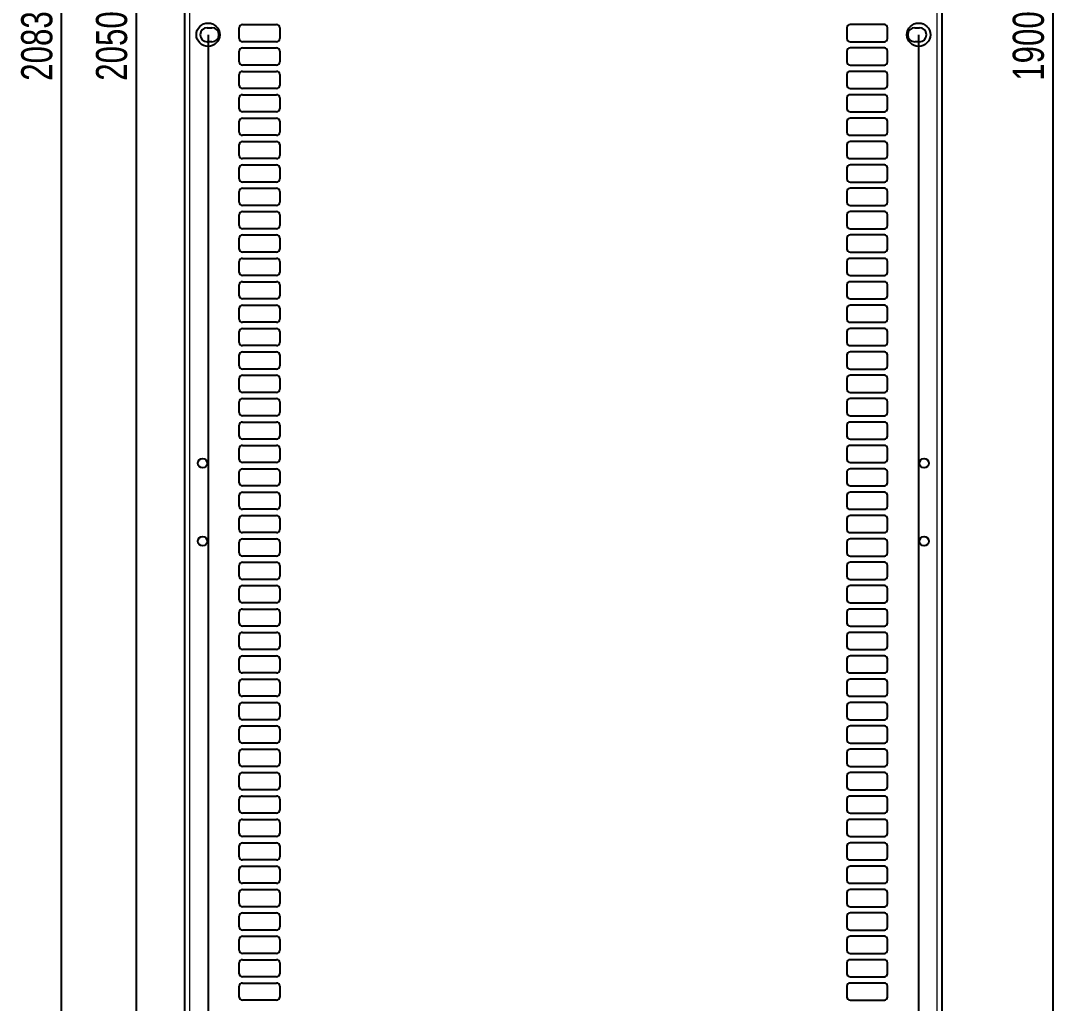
# Model space of a CAD drawing. Header units: millimetres. Extents: x -591 to 844, y -456 to 1988.
# Drawn here: x -591 to 73, y 179 to 810 of the extents above; entities that cross this region are included whole.
import ezdxf

# ---------------------------------------------------------------- set-up
doc = ezdxf.new("R2010")
doc.units = ezdxf.units.MM
doc.layers.add('FORMAT', color=7, linetype='Continuous')
doc.styles.add('SLDTEXTSTYLE0', font='TXT', dxfattribs={"width": 0.75})
doc.dimstyles.new('SLDDIMSTYLE0', dxfattribs={"dimtxt": 20, "dimasz": 10, "dimexe": 0, "dimexo": 0.0625, "dimgap": 5, "dimtad": 2, "dimdec": 1, "dimrnd": 1e-09, "dimzin": 12, "dimdsep": 46, "dimtxsty": 'SLDTEXTSTYLE0', "dimsah": 1, "dimcen": 0.09, "dimadec": 0, "dimazin": 3, "dimtfac": 1, "dimtofl": 0, "dimtmove": 0, "dimatfit": 3, "dimfxl": 0, "dimfrac": 2, "dimtolj": 1, "dimtzin": 12, "dimarcsym": 0})

# ---------------------------------------------------------------- blocks, each defined once
blk = doc.blocks.new('_D')
at = {"layer": 'FORMAT'}
for p, q in [((-457.09, 1842.03), (-565.73, 1842.03)), ((-564.73, 1842.03), (-564.73, -240.99)), ((-457.09, -240.99), (-565.73, -240.99))]:
    blk.add_line(p, q, dxfattribs=at)
for points in [[(-564.73, 1842.03), (-566.27, 1832.03), (-563.19, 1832.03)], [(-564.73, -240.99), (-563.19, -230.99), (-566.27, -230.99)]]:
    blk.add_solid(points, dxfattribs=at)
at = {"layer": 'FORMAT', "insert": (-590.51, 770.97), "char_height": 20, "attachment_point": 1, "rotation": 90, "style": 'SLDTEXTSTYLE0'}
blk.add_mtext('2083', dxfattribs=at)
blk = doc.blocks.new('_D_2')
at = {"layer": 'FORMAT'}
for p, q in [((-11.07, 1750.52), (72.57, 1750.52)), ((71.57, 1750.52), (71.57, -149.48)), ((-11.07, -149.48), (72.57, -149.48))]:
    blk.add_line(p, q, dxfattribs=at)
for points in [[(71.57, 1750.52), (70.03, 1740.52), (73.11, 1740.52)], [(71.57, -149.48), (73.11, -139.48), (70.03, -139.48)]]:
    blk.add_solid(points, dxfattribs=at)
at = {"layer": 'FORMAT', "insert": (45.79, 770.97), "char_height": 20, "attachment_point": 1, "rotation": 90, "style": 'SLDTEXTSTYLE0'}
blk.add_mtext('1900', dxfattribs=at)
blk = doc.blocks.new('_D_4')
at = {"layer": 'FORMAT'}
for p, q in [((-470.58, 800.51), (-470.58, -298.98)), ((-14.58, 800.51), (-14.58, -298.98)), ((-470.58, -297.98), (-14.58, -297.98))]:
    blk.add_line(p, q, dxfattribs=at)
for points in [[(-470.58, -297.98), (-460.58, -299.51), (-460.58, -296.44)], [(-14.58, -297.98), (-24.58, -296.44), (-24.58, -299.51)]]:
    blk.add_solid(points, dxfattribs=at)
at = {"layer": 'FORMAT', "insert": (-264.75, -272.19), "char_height": 20, "attachment_point": 1, "style": 'SLDTEXTSTYLE0'}
blk.add_mtext('456', dxfattribs=at)
blk = doc.blocks.new('_D_5')
at = {"layer": 'FORMAT'}
for p, q in [((-470.59, 1825.52), (-517.73, 1825.52)), ((-516.73, 1825.52), (-516.73, -224.48)), ((-470.59, -224.48), (-517.73, -224.48))]:
    blk.add_line(p, q, dxfattribs=at)
for points in [[(-516.73, 1825.52), (-518.27, 1815.52), (-515.19, 1815.52)], [(-516.73, -224.48), (-515.19, -214.48), (-518.27, -214.48)]]:
    blk.add_solid(points, dxfattribs=at)
at = {"layer": 'FORMAT', "insert": (-542.51, 770.97), "char_height": 20, "attachment_point": 1, "rotation": 90, "style": 'SLDTEXTSTYLE0'}
blk.add_mtext('2050', dxfattribs=at)

msp = doc.modelspace()

# ---------------------------------------------------------------- linework, layer by layer
at = {"color": 7, "linetype": 'Continuous', "lineweight": 25}
for p, q in [((-485.58, -240.98), (-485.58, 1842.02)), ((0.42, -240.98), (0.42, 1842.02)), ((-471.08, 805.02), (-468.08, 805.02)), ((-450.58, 798.02), (-450.58, 805.02)), ((-448.58, 807.02), (-426.58, 807.02)), ((-424.58, 805.02), (-424.58, 798.02)), ((-60.58, 805.02), (-60.58, 798.02)), ((-36.58, 807.02), (-58.58, 807.02)), ((-34.58, 798.02), (-34.58, 805.02)), ((-17.08, 805.02), (-14.08, 805.02)), ((-468.08, 796.02), (-471.08, 796.02)), ((-426.58, 796.02), (-448.58, 796.02)), ((-448.58, 792.02), (-426.58, 792.02)), ((-58.58, 796.02), (-36.58, 796.02)), ((-36.58, 792.02), (-58.58, 792.02)), ((-14.08, 796.02), (-17.08, 796.02)), ((-450.58, 783.02), (-450.58, 790.02)), ((-424.58, 790.02), (-424.58, 783.02)), ((-60.58, 790.02), (-60.58, 783.02)), ((-34.58, 783.02), (-34.58, 790.02)), ((-426.58, 781.02), (-448.58, 781.02)), ((-448.58, 777.02), (-426.58, 777.02)), ((-58.58, 781.02), (-36.58, 781.02)), ((-36.58, 777.02), (-58.58, 777.02)), ((-450.58, 768.02), (-450.58, 775.02)), ((-424.58, 775.02), (-424.58, 768.02)), ((-60.58, 775.02), (-60.58, 768.02)), ((-34.58, 768.02), (-34.58, 775.02)), ((-426.58, 766.02), (-448.58, 766.02)), ((-58.58, 766.02), (-36.58, 766.02)), ((-450.58, 753.02), (-450.58, 760.02)), ((-448.58, 762.02), (-426.58, 762.02)), ((-424.58, 760.02), (-424.58, 753.02)), ((-60.58, 760.02), (-60.58, 753.02)), ((-36.58, 762.02), (-58.58, 762.02)), ((-34.58, 753.02), (-34.58, 760.02)), ((-426.58, 751.02), (-448.58, 751.02)), ((-58.58, 751.02), (-36.58, 751.02)), ((-450.58, 738.02), (-450.58, 745.02)), ((-448.58, 747.02), (-426.58, 747.02)), ((-424.58, 745.02), (-424.58, 738.02)), ((-60.58, 745.02), (-60.58, 738.02)), ((-36.58, 747.02), (-58.58, 747.02)), ((-34.58, 738.02), (-34.58, 745.02)), ((-426.58, 736.02), (-448.58, 736.02)), ((-448.58, 732.02), (-426.58, 732.02)), ((-58.58, 736.02), (-36.58, 736.02)), ((-36.58, 732.02), (-58.58, 732.02)), ((-450.58, 723.02), (-450.58, 730.02)), ((-424.58, 730.02), (-424.58, 723.02)), ((-60.58, 730.02), (-60.58, 723.02)), ((-34.58, 723.02), (-34.58, 730.02)), ((-426.58, 721.02), (-448.58, 721.02)), ((-58.58, 721.02), (-36.58, 721.02)), ((-450.58, 708.02), (-450.58, 715.02)), ((-448.58, 717.02), (-426.58, 717.02)), ((-424.58, 715.02), (-424.58, 708.02)), ((-60.58, 715.02), (-60.58, 708.02)), ((-36.58, 717.02), (-58.58, 717.02)), ((-34.58, 708.02), (-34.58, 715.02)), ((-426.58, 706.02), (-448.58, 706.02)), ((-58.58, 706.02), (-36.58, 706.02)), ((-450.58, 693.02), (-450.58, 700.02)), ((-448.58, 702.02), (-426.58, 702.02)), ((-424.58, 700.02), (-424.58, 693.02)), ((-60.58, 700.02), (-60.58, 693.02)), ((-36.58, 702.02), (-58.58, 702.02)), ((-34.58, 693.02), (-34.58, 700.02)), ((-426.58, 691.02), (-448.58, 691.02)), ((-58.58, 691.02), (-36.58, 691.02)), ((-450.58, 678.02), (-450.58, 685.02)), ((-448.58, 687.02), (-426.58, 687.02)), ((-424.58, 685.02), (-424.58, 678.02)), ((-60.58, 685.02), (-60.58, 678.02)), ((-36.58, 687.02), (-58.58, 687.02)), ((-34.58, 678.02), (-34.58, 685.02)), ((-426.58, 676.02), (-448.58, 676.02)), ((-448.58, 672.02), (-426.58, 672.02)), ((-58.58, 676.02), (-36.58, 676.02)), ((-36.58, 672.02), (-58.58, 672.02)), ((-450.58, 663.02), (-450.58, 670.02)), ((-424.58, 670.02), (-424.58, 663.02)), ((-60.58, 670.02), (-60.58, 663.02)), ((-34.58, 663.02), (-34.58, 670.02)), ((-426.58, 661.02), (-448.58, 661.02)), ((-58.58, 661.02), (-36.58, 661.02)), ((-450.58, 648.02), (-450.58, 655.02)), ((-448.58, 657.02), (-426.58, 657.02)), ((-424.58, 655.02), (-424.58, 648.02)), ((-60.58, 655.02), (-60.58, 648.02)), ((-36.58, 657.02), (-58.58, 657.02)), ((-34.58, 648.02), (-34.58, 655.02)), ((-426.58, 646.02), (-448.58, 646.02)), ((-58.58, 646.02), (-36.58, 646.02)), ((-450.58, 633.02), (-450.58, 640.02)), ((-448.58, 642.02), (-426.58, 642.02)), ((-424.58, 640.02), (-424.58, 633.02)), ((-60.58, 640.02), (-60.58, 633.02)), ((-36.58, 642.02), (-58.58, 642.02)), ((-34.58, 633.02), (-34.58, 640.02)), ((-426.58, 631.02), (-448.58, 631.02)), ((-58.58, 631.02), (-36.58, 631.02)), ((-450.58, 618.02), (-450.58, 625.02)), ((-448.58, 627.02), (-426.58, 627.02)), ((-424.58, 625.02), (-424.58, 618.02)), ((-60.58, 625.02), (-60.58, 618.02)), ((-36.58, 627.02), (-58.58, 627.02)), ((-34.58, 618.02), (-34.58, 625.02)), ((-426.58, 616.02), (-448.58, 616.02)), ((-448.58, 612.02), (-426.58, 612.02)), ((-58.58, 616.02), (-36.58, 616.02)), ((-36.58, 612.02), (-58.58, 612.02)), ((-450.58, 603.02), (-450.58, 610.02)), ((-424.58, 610.02), (-424.58, 603.02)), ((-60.58, 610.02), (-60.58, 603.02)), ((-34.58, 603.02), (-34.58, 610.02)), ((-426.58, 601.02), (-448.58, 601.02)), ((-58.58, 601.02), (-36.58, 601.02)), ((-450.58, 588.02), (-450.58, 595.02)), ((-448.58, 597.02), (-426.58, 597.02)), ((-424.58, 595.02), (-424.58, 588.02)), ((-60.58, 595.02), (-60.58, 588.02)), ((-36.58, 597.02), (-58.58, 597.02)), ((-34.58, 588.02), (-34.58, 595.02)), ((-426.58, 586.02), (-448.58, 586.02)), ((-58.58, 586.02), (-36.58, 586.02)), ((-450.58, 573.02), (-450.58, 580.02)), ((-448.58, 582.02), (-426.58, 582.02)), ((-424.58, 580.02), (-424.58, 573.02)), ((-60.58, 580.02), (-60.58, 573.02)), ((-36.58, 582.02), (-58.58, 582.02)), ((-34.58, 573.02), (-34.58, 580.02)), ((-426.58, 571.02), (-448.58, 571.02)), ((-58.58, 571.02), (-36.58, 571.02)), ((-450.58, 558.02), (-450.58, 565.02)), ((-448.58, 567.02), (-426.58, 567.02)), ((-424.58, 565.02), (-424.58, 558.02)), ((-60.58, 565.02), (-60.58, 558.02)), ((-36.58, 567.02), (-58.58, 567.02)), ((-34.58, 558.02), (-34.58, 565.02)), ((-426.58, 556.02), (-448.58, 556.02)), ((-448.58, 552.02), (-426.58, 552.02)), ((-58.58, 556.02), (-36.58, 556.02)), ((-36.58, 552.02), (-58.58, 552.02)), ((-450.58, 543.02), (-450.58, 550.02)), ((-424.58, 550.02), (-424.58, 543.02)), ((-60.58, 550.02), (-60.58, 543.02)), ((-34.58, 543.02), (-34.58, 550.02)), ((-426.58, 541.02), (-448.58, 541.02)), ((-58.58, 541.02), (-36.58, 541.02)), ((-450.58, 528.02), (-450.58, 535.02)), ((-448.58, 537.02), (-426.58, 537.02)), ((-424.58, 535.02), (-424.58, 528.02)), ((-60.58, 535.02), (-60.58, 528.02)), ((-36.58, 537.02), (-58.58, 537.02)), ((-34.58, 528.02), (-34.58, 535.02)), ((-426.58, 526.02), (-448.58, 526.02)), ((-58.58, 526.02), (-36.58, 526.02)), ((-450.58, 513.02), (-450.58, 520.02)), ((-448.58, 522.02), (-426.58, 522.02)), ((-424.58, 520.02), (-424.58, 513.02)), ((-60.58, 520.02), (-60.58, 513.02)), ((-36.58, 522.02), (-58.58, 522.02)), ((-34.58, 513.02), (-34.58, 520.02)), ((-450.58, 498.02), (-450.58, 505.02)), ((-426.58, 511.02), (-448.58, 511.02)), ((-448.58, 507.02), (-426.58, 507.02)), ((-424.58, 505.02), (-424.58, 498.02)), ((-60.58, 505.02), (-60.58, 498.02)), ((-58.58, 511.02), (-36.58, 511.02)), ((-36.58, 507.02), (-58.58, 507.02)), ((-34.58, 498.02), (-34.58, 505.02)), ((-426.58, 496.02), (-448.58, 496.02)), ((-448.58, 492.02), (-426.58, 492.02)), ((-58.58, 496.02), (-36.58, 496.02)), ((-36.58, 492.02), (-58.58, 492.02)), ((-450.58, 483.02), (-450.58, 490.02)), ((-424.58, 490.02), (-424.58, 483.02)), ((-60.58, 490.02), (-60.58, 483.02)), ((-34.58, 483.02), (-34.58, 490.02)), ((-426.58, 481.02), (-448.58, 481.02)), ((-58.58, 481.02), (-36.58, 481.02)), ((-450.58, 468.02), (-450.58, 475.02)), ((-448.58, 477.02), (-426.58, 477.02)), ((-424.58, 475.02), (-424.58, 468.02)), ((-60.58, 475.02), (-60.58, 468.02)), ((-36.58, 477.02), (-58.58, 477.02)), ((-34.58, 468.02), (-34.58, 475.02)), ((-426.58, 466.02), (-448.58, 466.02)), ((-58.58, 466.02), (-36.58, 466.02)), ((-450.58, 453.02), (-450.58, 460.02)), ((-448.58, 462.02), (-426.58, 462.02)), ((-424.58, 460.02), (-424.58, 453.02)), ((-60.58, 460.02), (-60.58, 453.02)), ((-36.58, 462.02), (-58.58, 462.02)), ((-34.58, 453.02), (-34.58, 460.02)), ((-450.58, 438.02), (-450.58, 445.02)), ((-426.58, 451.02), (-448.58, 451.02)), ((-448.58, 447.02), (-426.58, 447.02)), ((-424.58, 445.02), (-424.58, 438.02)), ((-60.58, 445.02), (-60.58, 438.02)), ((-58.58, 451.02), (-36.58, 451.02)), ((-36.58, 447.02), (-58.58, 447.02)), ((-34.58, 438.02), (-34.58, 445.02)), ((-426.58, 436.02), (-448.58, 436.02)), ((-448.58, 432.02), (-426.58, 432.02)), ((-58.58, 436.02), (-36.58, 436.02)), ((-36.58, 432.02), (-58.58, 432.02)), ((-450.58, 423.02), (-450.58, 430.02)), ((-424.58, 430.02), (-424.58, 423.02)), ((-60.58, 430.02), (-60.58, 423.02)), ((-34.58, 423.02), (-34.58, 430.02)), ((-426.58, 421.02), (-448.58, 421.02)), ((-58.58, 421.02), (-36.58, 421.02)), ((-450.58, 408.02), (-450.58, 415.02)), ((-448.58, 417.02), (-426.58, 417.02)), ((-424.58, 415.02), (-424.58, 408.02)), ((-60.58, 415.02), (-60.58, 408.02)), ((-36.58, 417.02), (-58.58, 417.02)), ((-34.58, 408.02), (-34.58, 415.02)), ((-426.58, 406.02), (-448.58, 406.02)), ((-58.58, 406.02), (-36.58, 406.02)), ((-450.58, 393.02), (-450.58, 400.02)), ((-448.58, 402.02), (-426.58, 402.02)), ((-424.58, 400.02), (-424.58, 393.02)), ((-60.58, 400.02), (-60.58, 393.02)), ((-36.58, 402.02), (-58.58, 402.02)), ((-34.58, 393.02), (-34.58, 400.02)), ((-426.58, 391.02), (-448.58, 391.02)), ((-448.58, 387.02), (-426.58, 387.02)), ((-58.58, 391.02), (-36.58, 391.02)), ((-36.58, 387.02), (-58.58, 387.02)), ((-450.58, 378.02), (-450.58, 385.02)), ((-424.58, 385.02), (-424.58, 378.02)), ((-60.58, 385.02), (-60.58, 378.02)), ((-34.58, 378.02), (-34.58, 385.02)), ((-426.58, 376.02), (-448.58, 376.02)), ((-448.58, 372.02), (-426.58, 372.02)), ((-58.58, 376.02), (-36.58, 376.02)), ((-36.58, 372.02), (-58.58, 372.02)), ((-450.58, 363.02), (-450.58, 370.02)), ((-424.58, 370.02), (-424.58, 363.02)), ((-60.58, 370.02), (-60.58, 363.02)), ((-34.58, 363.02), (-34.58, 370.02)), ((-426.58, 361.02), (-448.58, 361.02)), ((-58.58, 361.02), (-36.58, 361.02)), ((-450.58, 348.02), (-450.58, 355.02)), ((-448.58, 357.02), (-426.58, 357.02)), ((-424.58, 355.02), (-424.58, 348.02)), ((-60.58, 355.02), (-60.58, 348.02)), ((-36.58, 357.02), (-58.58, 357.02)), ((-34.58, 348.02), (-34.58, 355.02)), ((-426.58, 346.02), (-448.58, 346.02)), ((-58.58, 346.02), (-36.58, 346.02)), ((-450.58, 333.02), (-450.58, 340.02)), ((-448.58, 342.02), (-426.58, 342.02)), ((-424.58, 340.02), (-424.58, 333.02)), ((-60.58, 340.02), (-60.58, 333.02)), ((-36.58, 342.02), (-58.58, 342.02)), ((-34.58, 333.02), (-34.58, 340.02)), ((-426.58, 331.02), (-448.58, 331.02)), ((-448.58, 327.02), (-426.58, 327.02)), ((-58.58, 331.02), (-36.58, 331.02)), ((-36.58, 327.02), (-58.58, 327.02)), ((-450.58, 318.02), (-450.58, 325.02)), ((-424.58, 325.02), (-424.58, 318.02)), ((-60.58, 325.02), (-60.58, 318.02)), ((-34.58, 318.02), (-34.58, 325.02)), ((-426.58, 316.02), (-448.58, 316.02)), ((-58.58, 316.02), (-36.58, 316.02)), ((-450.58, 303.02), (-450.58, 310.02)), ((-448.58, 312.02), (-426.58, 312.02)), ((-424.58, 310.02), (-424.58, 303.02)), ((-60.58, 310.02), (-60.58, 303.02)), ((-36.58, 312.02), (-58.58, 312.02)), ((-34.58, 303.02), (-34.58, 310.02)), ((-426.58, 301.02), (-448.58, 301.02)), ((-58.58, 301.02), (-36.58, 301.02)), ((-450.58, 288.02), (-450.58, 295.02)), ((-448.58, 297.02), (-426.58, 297.02)), ((-424.58, 295.02), (-424.58, 288.02)), ((-60.58, 295.02), (-60.58, 288.02)), ((-36.58, 297.02), (-58.58, 297.02)), ((-34.58, 288.02), (-34.58, 295.02)), ((-426.58, 286.02), (-448.58, 286.02)), ((-58.58, 286.02), (-36.58, 286.02)), ((-450.58, 273.02), (-450.58, 280.02)), ((-448.58, 282.02), (-426.58, 282.02)), ((-424.58, 280.02), (-424.58, 273.02)), ((-60.58, 280.02), (-60.58, 273.02)), ((-36.58, 282.02), (-58.58, 282.02)), ((-34.58, 273.02), (-34.58, 280.02)), ((-426.58, 271.02), (-448.58, 271.02)), ((-448.58, 267.02), (-426.58, 267.02)), ((-58.58, 271.02), (-36.58, 271.02)), ((-36.58, 267.02), (-58.58, 267.02)), ((-450.58, 258.02), (-450.58, 265.02)), ((-424.58, 265.02), (-424.58, 258.02)), ((-60.58, 265.02), (-60.58, 258.02)), ((-34.58, 258.02), (-34.58, 265.02)), ((-426.58, 256.02), (-448.58, 256.02)), ((-58.58, 256.02), (-36.58, 256.02)), ((-450.58, 243.02), (-450.58, 250.02)), ((-448.58, 252.02), (-426.58, 252.02)), ((-424.58, 250.02), (-424.58, 243.02)), ((-60.58, 250.02), (-60.58, 243.02)), ((-36.58, 252.02), (-58.58, 252.02)), ((-34.58, 243.02), (-34.58, 250.02)), ((-426.58, 241.02), (-448.58, 241.02)), ((-58.58, 241.02), (-36.58, 241.02)), ((-450.58, 228.02), (-450.58, 235.02)), ((-448.58, 237.02), (-426.58, 237.02)), ((-424.58, 235.02), (-424.58, 228.02)), ((-60.58, 235.02), (-60.58, 228.02)), ((-36.58, 237.02), (-58.58, 237.02)), ((-34.58, 228.02), (-34.58, 235.02)), ((-426.58, 226.02), (-448.58, 226.02)), ((-58.58, 226.02), (-36.58, 226.02)), ((-450.58, 213.02), (-450.58, 220.02)), ((-448.58, 222.02), (-426.58, 222.02)), ((-424.58, 220.02), (-424.58, 213.02)), ((-60.58, 220.02), (-60.58, 213.02)), ((-36.58, 222.02), (-58.58, 222.02)), ((-34.58, 213.02), (-34.58, 220.02)), ((-426.58, 211.02), (-448.58, 211.02)), ((-448.58, 207.02), (-426.58, 207.02)), ((-58.58, 211.02), (-36.58, 211.02)), ((-36.58, 207.02), (-58.58, 207.02)), ((-450.58, 198.02), (-450.58, 205.02)), ((-424.58, 205.02), (-424.58, 198.02)), ((-60.58, 205.02), (-60.58, 198.02)), ((-34.58, 198.02), (-34.58, 205.02)), ((-426.58, 196.02), (-448.58, 196.02)), ((-58.58, 196.02), (-36.58, 196.02)), ((-450.58, 183.02), (-450.58, 190.02)), ((-448.58, 192.02), (-426.58, 192.02)), ((-424.58, 190.02), (-424.58, 183.02)), ((-60.58, 190.02), (-60.58, 183.02)), ((-36.58, 192.02), (-58.58, 192.02)), ((-34.58, 183.02), (-34.58, 190.02)), ((-426.58, 181.02), (-448.58, 181.02)), ((-58.58, 181.02), (-36.58, 181.02))]:
    msp.add_line(p, q, dxfattribs=at)
at = {"color": 8, "linetype": 'Continuous', "lineweight": 18}
for p, q in [((-482.48, 1842.02), (-482.48, -240.98)), ((-2.68, -240.98), (-2.68, 1842.02))]:
    msp.add_line(p, q, dxfattribs=at)
at = {"color": 7, "linetype": 'Continuous', "lineweight": 25}
for centre, radius in [((-470.58, 800.52), 7.5), ((-14.58, 800.52), 7.5), ((-474.08, 525.52), 3), ((-11.08, 525.52), 3), ((-474.08, 475.52), 3), ((-11.08, 475.52), 3)]:
    msp.add_circle(centre, radius, dxfattribs=at)
for centre, radius, start, end in [((-471.08, 800.52), 4.5, 90, 270), ((-468.08, 800.52), 4.5, 270, 90), ((-448.58, 805.02), 2, 90, 180), ((-426.58, 805.02), 2, 0, 90), ((-58.58, 805.02), 2, 90, 180), ((-36.58, 805.02), 2, 0, 90), ((-17.08, 800.52), 4.5, 90, 270), ((-14.08, 800.52), 4.5, 270, 90), ((-448.58, 798.02), 2, 180, 270), ((-426.58, 798.02), 2, 270, 360), ((-58.58, 798.02), 2, 180, 270), ((-36.58, 798.02), 2, 270, 0), ((-448.58, 790.02), 2, 90, 180), ((-426.58, 790.02), 2, 0, 90), ((-58.58, 790.02), 2, 90, 180), ((-36.58, 790.02), 2, 0, 90), ((-448.58, 783.02), 2, 180, 270), ((-448.58, 775.02), 2, 90, 180), ((-426.58, 783.02), 2, 270, 0), ((-426.58, 775.02), 2, 0, 90), ((-58.58, 783.02), 2, 180, 270), ((-58.58, 775.02), 2, 90, 180), ((-36.58, 783.02), 2, 270, 0), ((-36.58, 775.02), 2, 0, 90), ((-448.58, 768.02), 2, 180, 270), ((-426.58, 768.02), 2, 270, 0), ((-58.58, 768.02), 2, 180, 270), ((-36.58, 768.02), 2, 270, 0), ((-448.58, 760.02), 2, 90, 180), ((-426.58, 760.02), 2, 0, 90), ((-58.58, 760.02), 2, 90, 180), ((-36.58, 760.02), 2, 0, 90), ((-448.58, 753.02), 2, 180, 270), ((-426.58, 753.02), 2, 270, 0), ((-58.58, 753.02), 2, 180, 270), ((-36.58, 753.02), 2, 270, 0), ((-448.58, 745.02), 2, 90, 180), ((-426.58, 745.02), 2, 0, 90), ((-58.58, 745.02), 2, 90, 180), ((-36.58, 745.02), 2, 0, 90), ((-448.58, 738.02), 2, 180, 270), ((-426.58, 738.02), 2, 270, 0), ((-58.58, 738.02), 2, 180, 270), ((-36.58, 738.02), 2, 270, 0), ((-448.58, 730.02), 2, 90, 180), ((-426.58, 730.02), 2, 0, 90), ((-58.58, 730.02), 2, 90, 180), ((-36.58, 730.02), 2, 0, 90), ((-448.58, 723.02), 2, 180, 270), ((-426.58, 723.02), 2, 270, 0), ((-58.58, 723.02), 2, 180, 270), ((-36.58, 723.02), 2, 270, 0), ((-448.58, 715.02), 2, 90, 180), ((-426.58, 715.02), 2, 0, 90), ((-58.58, 715.02), 2, 90, 180), ((-36.58, 715.02), 2, 0, 90), ((-448.58, 708.02), 2, 180, 270), ((-426.58, 708.02), 2, 270, 0), ((-58.58, 708.02), 2, 180, 270), ((-36.58, 708.02), 2, 270, 0), ((-448.58, 700.02), 2, 90, 180), ((-426.58, 700.02), 2, 0, 90), ((-58.58, 700.02), 2, 90, 180), ((-36.58, 700.02), 2, 0, 90), ((-448.58, 693.02), 2, 180, 270), ((-426.58, 693.02), 2, 270, 0), ((-58.58, 693.02), 2, 180, 270), ((-36.58, 693.02), 2, 270, 0), ((-448.58, 685.02), 2, 90, 180), ((-426.58, 685.02), 2, 0, 90), ((-58.58, 685.02), 2, 90, 180), ((-36.58, 685.02), 2, 0, 90), ((-448.58, 678.02), 2, 180, 270), ((-426.58, 678.02), 2, 270, 0), ((-58.58, 678.02), 2, 180, 270), ((-36.58, 678.02), 2, 270, 0), ((-448.58, 670.02), 2, 90, 180), ((-426.58, 670.02), 2, 0, 90), ((-58.58, 670.02), 2, 90, 180), ((-36.58, 670.02), 2, 0, 90), ((-448.58, 663.02), 2, 180, 270), ((-426.58, 663.02), 2, 270, 0), ((-58.58, 663.02), 2, 180, 270), ((-36.58, 663.02), 2, 270, 0), ((-448.58, 655.02), 2, 90, 180), ((-426.58, 655.02), 2, 0, 90), ((-58.58, 655.02), 2, 90, 180), ((-36.58, 655.02), 2, 0, 90), ((-448.58, 648.02), 2, 180, 270), ((-426.58, 648.02), 2, 270, 0), ((-58.58, 648.02), 2, 180, 270), ((-36.58, 648.02), 2, 270, 0), ((-448.58, 640.02), 2, 90, 180), ((-426.58, 640.02), 2, 0, 90), ((-58.58, 640.02), 2, 90, 180), ((-36.58, 640.02), 2, 0, 90), ((-448.58, 633.02), 2, 180, 270), ((-426.58, 633.02), 2, 270, 0), ((-58.58, 633.02), 2, 180, 270), ((-36.58, 633.02), 2, 270, 0), ((-448.58, 625.02), 2, 90, 180), ((-426.58, 625.02), 2, 0, 90), ((-58.58, 625.02), 2, 90, 180), ((-36.58, 625.02), 2, 0, 90), ((-448.58, 618.02), 2, 180, 270), ((-426.58, 618.02), 2, 270, 0), ((-58.58, 618.02), 2, 180, 270), ((-36.58, 618.02), 2, 270, 0), ((-448.58, 610.02), 2, 90, 180), ((-426.58, 610.02), 2, 0, 90), ((-58.58, 610.02), 2, 90, 180), ((-36.58, 610.02), 2, 0, 90), ((-448.58, 603.02), 2, 180, 270), ((-426.58, 603.02), 2, 270, 0), ((-58.58, 603.02), 2, 180, 270), ((-36.58, 603.02), 2, 270, 0), ((-448.58, 595.02), 2, 90, 180), ((-426.58, 595.02), 2, 0, 90), ((-58.58, 595.02), 2, 90, 180), ((-36.58, 595.02), 2, 0, 90), ((-448.58, 588.02), 2, 180, 270), ((-426.58, 588.02), 2, 270, 0), ((-58.58, 588.02), 2, 180, 270), ((-36.58, 588.02), 2, 270, 0), ((-448.58, 580.02), 2, 90, 180), ((-426.58, 580.02), 2, 0, 90), ((-58.58, 580.02), 2, 90, 180), ((-36.58, 580.02), 2, 0, 90), ((-448.58, 573.02), 2, 180, 270), ((-426.58, 573.02), 2, 270, 0), ((-58.58, 573.02), 2, 180, 270), ((-36.58, 573.02), 2, 270, 0), ((-448.58, 565.02), 2, 90, 180), ((-426.58, 565.02), 2, 0, 90), ((-58.58, 565.02), 2, 90, 180), ((-36.58, 565.02), 2, 0, 90), ((-448.58, 558.02), 2, 180, 270), ((-426.58, 558.02), 2, 270, 0), ((-58.58, 558.02), 2, 180, 270), ((-36.58, 558.02), 2, 270, 0), ((-448.58, 550.02), 2, 90, 180), ((-426.58, 550.02), 2, 0, 90), ((-58.58, 550.02), 2, 90, 180), ((-36.58, 550.02), 2, 0, 90), ((-448.58, 543.02), 2, 180, 270), ((-426.58, 543.02), 2, 270, 0), ((-58.58, 543.02), 2, 180, 270), ((-36.58, 543.02), 2, 270, 0), ((-448.58, 535.02), 2, 90, 180), ((-426.58, 535.02), 2, 0, 90), ((-58.58, 535.02), 2, 90, 180), ((-36.58, 535.02), 2, 0, 90), ((-448.58, 528.02), 2, 180, 270), ((-426.58, 528.02), 2, 270, 0), ((-58.58, 528.02), 2, 180, 270), ((-36.58, 528.02), 2, 270, 0), ((-448.58, 520.02), 2, 90, 180), ((-426.58, 520.02), 2, 0, 90), ((-58.58, 520.02), 2, 90, 180), ((-36.58, 520.02), 2, 0, 90), ((-448.58, 513.02), 2, 180, 270), ((-426.58, 513.02), 2, 270, 0), ((-58.58, 513.02), 2, 180, 270), ((-36.58, 513.02), 2, 270, 0), ((-448.58, 505.02), 2, 90, 180), ((-426.58, 505.02), 2, 0, 90), ((-58.58, 505.02), 2, 90, 180), ((-36.58, 505.02), 2, 0, 90), ((-448.58, 498.02), 2, 180, 270), ((-426.58, 498.02), 2, 270, 0), ((-58.58, 498.02), 2, 180, 270), ((-36.58, 498.02), 2, 270, 0), ((-448.58, 490.02), 2, 90, 180), ((-426.58, 490.02), 2, 0, 90), ((-58.58, 490.02), 2, 90, 180), ((-36.58, 490.02), 2, 0, 90), ((-448.58, 483.02), 2, 180, 270), ((-426.58, 483.02), 2, 270, 0), ((-58.58, 483.02), 2, 180, 270), ((-36.58, 483.02), 2, 270, 0), ((-448.58, 475.02), 2, 90, 180), ((-426.58, 475.02), 2, 0, 90), ((-58.58, 475.02), 2, 90, 180), ((-36.58, 475.02), 2, 0, 90), ((-448.58, 468.02), 2, 180, 270), ((-426.58, 468.02), 2, 270, 0), ((-58.58, 468.02), 2, 180, 270), ((-36.58, 468.02), 2, 270, 0), ((-448.58, 460.02), 2, 90, 180), ((-426.58, 460.02), 2, 0, 90), ((-58.58, 460.02), 2, 90, 180), ((-36.58, 460.02), 2, 0, 90), ((-448.58, 453.02), 2, 180, 270), ((-426.58, 453.02), 2, 270, 0), ((-58.58, 453.02), 2, 180, 270), ((-36.58, 453.02), 2, 270, 0), ((-448.58, 445.02), 2, 90, 180), ((-426.58, 445.02), 2, 0, 90), ((-58.58, 445.02), 2, 90, 180), ((-36.58, 445.02), 2, 0, 90), ((-448.58, 438.02), 2, 180, 270), ((-448.58, 430.02), 2, 90, 180), ((-426.58, 438.02), 2, 270, 0), ((-426.58, 430.02), 2, 0, 90), ((-58.58, 438.02), 2, 180, 270), ((-58.58, 430.02), 2, 90, 180), ((-36.58, 438.02), 2, 270, 0), ((-36.58, 430.02), 2, 0, 90), ((-448.58, 423.02), 2, 180, 270), ((-426.58, 423.02), 2, 270, 0), ((-58.58, 423.02), 2, 180, 270), ((-36.58, 423.02), 2, 270, 0), ((-448.58, 415.02), 2, 90, 180), ((-426.58, 415.02), 2, 0, 90), ((-58.58, 415.02), 2, 90, 180), ((-36.58, 415.02), 2, 0, 90), ((-448.58, 408.02), 2, 180, 270), ((-426.58, 408.02), 2, 270, 0), ((-58.58, 408.02), 2, 180, 270), ((-36.58, 408.02), 2, 270, 0), ((-448.58, 400.02), 2, 90, 180), ((-426.58, 400.02), 2, 0, 90), ((-58.58, 400.02), 2, 90, 180), ((-36.58, 400.02), 2, 0, 90), ((-448.58, 393.02), 2, 180, 270), ((-426.58, 393.02), 2, 270, 0), ((-58.58, 393.02), 2, 180, 270), ((-36.58, 393.02), 2, 270, 0), ((-448.58, 385.02), 2, 90, 180), ((-426.58, 385.02), 2, 0, 90), ((-58.58, 385.02), 2, 90, 180), ((-36.58, 385.02), 2, 0, 90), ((-448.58, 378.02), 2, 180, 270), ((-448.58, 370.02), 2, 90, 180), ((-426.58, 378.02), 2, 270, 0), ((-426.58, 370.02), 2, 0, 90), ((-58.58, 378.02), 2, 180, 270), ((-58.58, 370.02), 2, 90, 180), ((-36.58, 378.02), 2, 270, 0), ((-36.58, 370.02), 2, 0, 90), ((-448.58, 363.02), 2, 180, 270), ((-426.58, 363.02), 2, 270, 0), ((-58.58, 363.02), 2, 180, 270), ((-36.58, 363.02), 2, 270, 0), ((-448.58, 355.02), 2, 90, 180), ((-426.58, 355.02), 2, 0, 90), ((-58.58, 355.02), 2, 90, 180), ((-36.58, 355.02), 2, 0, 90), ((-448.58, 348.02), 2, 180, 270), ((-426.58, 348.02), 2, 270, 0), ((-58.58, 348.02), 2, 180, 270), ((-36.58, 348.02), 2, 270, 0), ((-448.58, 340.02), 2, 90, 180), ((-426.58, 340.02), 2, 0, 90), ((-58.58, 340.02), 2, 90, 180), ((-36.58, 340.02), 2, 0, 90), ((-448.58, 333.02), 2, 180, 270), ((-426.58, 333.02), 2, 270, 0), ((-58.58, 333.02), 2, 180, 270), ((-36.58, 333.02), 2, 270, 0), ((-448.58, 325.02), 2, 90, 180), ((-426.58, 325.02), 2, 0, 90), ((-58.58, 325.02), 2, 90, 180), ((-36.58, 325.02), 2, 0, 90), ((-448.58, 318.02), 2, 180, 270), ((-426.58, 318.02), 2, 270, 0), ((-58.58, 318.02), 2, 180, 270), ((-36.58, 318.02), 2, 270, 0), ((-448.58, 310.02), 2, 90, 180), ((-426.58, 310.02), 2, 0, 90), ((-58.58, 310.02), 2, 90, 180), ((-36.58, 310.02), 2, 0, 90), ((-448.58, 303.02), 2, 180, 270), ((-426.58, 303.02), 2, 270, 0), ((-58.58, 303.02), 2, 180, 270), ((-36.58, 303.02), 2, 270, 0), ((-448.58, 295.02), 2, 90, 180), ((-426.58, 295.02), 2, 0, 90), ((-58.58, 295.02), 2, 90, 180), ((-36.58, 295.02), 2, 0, 90), ((-448.58, 288.02), 2, 180, 270), ((-426.58, 288.02), 2, 270, 0), ((-58.58, 288.02), 2, 180, 270), ((-36.58, 288.02), 2, 270, 0), ((-448.58, 280.02), 2, 90, 180), ((-426.58, 280.02), 2, 0, 90), ((-58.58, 280.02), 2, 90, 180), ((-36.58, 280.02), 2, 0, 90), ((-448.58, 273.02), 2, 180, 270), ((-426.58, 273.02), 2, 270, 0), ((-58.58, 273.02), 2, 180, 270), ((-36.58, 273.02), 2, 270, 0), ((-448.58, 265.02), 2, 90, 180), ((-426.58, 265.02), 2, 0, 90), ((-58.58, 265.02), 2, 90, 180), ((-36.58, 265.02), 2, 0, 90), ((-448.58, 258.02), 2, 180, 270), ((-426.58, 258.02), 2, 270, 360), ((-58.58, 258.02), 2, 180, 270), ((-36.58, 258.02), 2, 270, 0), ((-448.58, 250.02), 2, 90, 180), ((-426.58, 250.02), 2, 0, 90), ((-58.58, 250.02), 2, 90, 180), ((-36.58, 250.02), 2, 0, 90), ((-448.58, 243.02), 2, 180, 270), ((-426.58, 243.02), 2, 270, 0), ((-58.58, 243.02), 2, 180, 270), ((-36.58, 243.02), 2, 270, 0), ((-448.58, 235.02), 2, 90, 180), ((-426.58, 235.02), 2, 0, 90), ((-58.58, 235.02), 2, 90, 180), ((-36.58, 235.02), 2, 0, 90), ((-448.58, 228.02), 2, 180, 270), ((-426.58, 228.02), 2, 270, 0), ((-58.58, 228.02), 2, 180, 270), ((-36.58, 228.02), 2, 270, 0), ((-448.58, 220.02), 2, 90, 180), ((-426.58, 220.02), 2, 0, 90), ((-58.58, 220.02), 2, 90, 180), ((-36.58, 220.02), 2, 0, 90), ((-448.58, 213.02), 2, 180, 270), ((-426.58, 213.02), 2, 270, 0), ((-58.58, 213.02), 2, 180, 270), ((-36.58, 213.02), 2, 270, 0), ((-448.58, 205.02), 2, 90, 180), ((-426.58, 205.02), 2, 0, 90), ((-58.58, 205.02), 2, 90, 180), ((-36.58, 205.02), 2, 0, 90), ((-448.58, 198.02), 2, 180, 270), ((-426.58, 198.02), 2, 270, 0), ((-58.58, 198.02), 2, 180, 270), ((-36.58, 198.02), 2, 270, 0), ((-448.58, 190.02), 2, 90, 180), ((-426.58, 190.02), 2, 0, 90), ((-58.58, 190.02), 2, 90, 180), ((-36.58, 190.02), 2, 0, 90), ((-448.58, 183.02), 2, 180, 270), ((-426.58, 183.02), 2, 270, 360), ((-58.58, 183.02), 2, 180, 270), ((-36.58, 183.02), 2, 270, 0)]:
    msp.add_arc(centre, radius, start, end, dxfattribs=at)

# ---------------------------------------------------------------- dimensions: what is measured, and where the dimension line sits
at = {"layer": 'FORMAT'}
for base, p1, p2, angle, picture, middle in [((-564.73, -240.99), (-457.08, 1842.03), (-457.08, -240.99), 90, '_D', (-564.73, 800.52)), ((-516.73, -224.48), (-470.58, 1825.52), (-470.58, -224.48), 90, '_D_5', (-516.73, 800.52)), ((71.57, -149.48), (-11.08, 1750.52), (-11.08, -149.48), 90, '_D_2', (71.57, 800.52)), ((-14.58, -297.98), (-470.58, 800.52), (-14.58, 800.52), 0, '_D_4', (-242.58, -297.98))]:
    dim = msp.add_linear_dim(base=base, p1=p1, p2=p2, angle=angle, dimstyle='SLDDIMSTYLE0', dxfattribs=at)
    dim.commit()
    dim.dimension.update_dxf_attribs({"geometry": picture, "text_midpoint": middle, "dimtype": 160})

doc.saveas('drawing.dxf')
